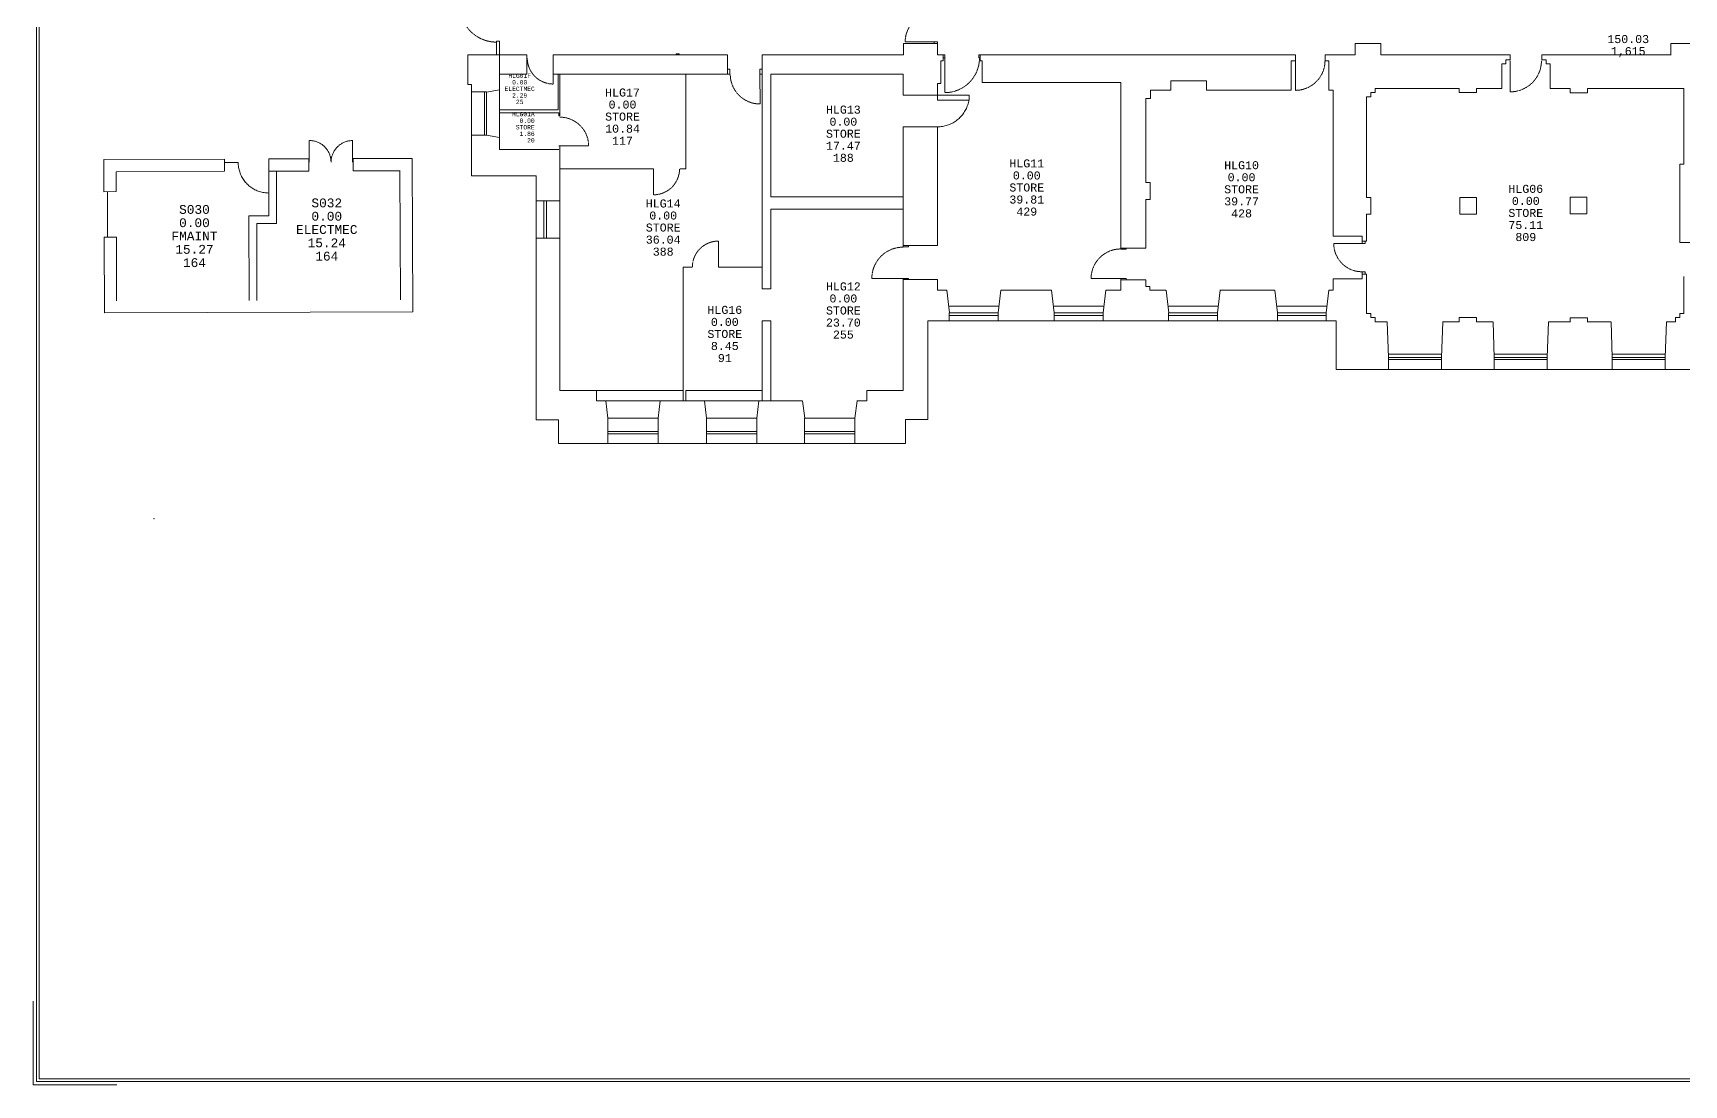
# Model space of a CAD drawing. Extents: x 0 to 84000, y 0 to 59400.
# Drawn here: x 0 to 47289, y 0 to 30128 of the extents above; entities that cross this region are included whole.
import ezdxf
from ezdxf.enums import TextEntityAlignment as Align

# ---------------------------------------------------------------- set-up
doc = ezdxf.new("R2010")
doc.units = 0
doc.header["$MEASUREMENT"] = 0
doc.linetypes.add('HIDDEN', pattern=[0.375, 0.25, -0.125])
doc.layers.get('0').update_dxf_attribs({"linetype": 'CONTINUOUS', "lineweight": 0})
for name, color, linetype, lineweight in [('001BUILDING', 7, 'CONTINUOUS', 0), ('001FORMAT', 7, 'CONTINUOUS', 0), ('001PARTITIONING', 7, 'CONTINUOUS', 0), ('RM$TXT', 7, 'CONTINUOUS', 0)]:
    doc.layers.add(name, color=color, linetype=linetype, lineweight=lineweight)
doc.styles.add('MONOTXT', font='MONOTXT')

# ---------------------------------------------------------------- blocks, each defined once
blk = doc.blocks.new('11HH0220B')
at = {"linetype": 'HIDDEN'}
for p, q in [((-707.245231, 471.49121), (-725.229281, 443.330877)), ((-688.168322, 498.922978), (-707.245231, 471.49121)), ((-668.028033, 525.583795), (-688.168322, 498.922978)), ((-646.855484, 551.432462), (-668.028033, 525.583795)), ((-624.683394, 576.429037), (-646.855484, 551.432462)), ((-601.546022, 600.534896), (-624.683394, 576.429037)), ((-577.479121, 623.712788), (-601.546022, 600.534896)), ((-552.519881, 645.926899), (-577.479121, 623.712788)), ((-526.706869, 667.142902), (-552.519881, 645.926899)), ((-500.079972, 687.328014), (-526.706869, 667.142902)), ((-472.680335, 706.451044), (-500.079972, 687.328014)), ((-444.550297, 724.482443), (-472.680335, 706.451044)), ((-415.733326, 741.394348), (-444.550297, 724.482443)), ((-386.273949, 757.160626), (-415.733326, 741.394348)), ((-356.217689, 771.756915), (-386.273949, 757.160626)), ((-325.61099, 785.160659), (-356.217689, 771.756915)), ((-294.501147, 797.351147), (-325.61099, 785.160659)), ((-262.93623, 808.309542), (-294.501147, 797.351147)), ((-230.965016, 818.018911), (-262.93623, 808.309542)), ((-198.636907, 826.46425), (-230.965016, 818.018911)), ((-166.001857, 833.632509), (-198.636907, 826.46425)), ((-133.110296, 839.512612), (-166.001857, 833.632509)), ((-100.013049, 844.095473), (-133.110296, 839.512612)), ((-66.761258, 847.374009), (-100.013049, 844.095473)), ((-33.406306, 849.343156), (-66.761258, 847.374009)), ((0.000267, 849.999869), (-33.406306, 849.343156)), ((-849.398153, 31.977416), (-849.998666, -1.430215)), ((-847.485122, 65.335634), (-849.398153, 31.977416)), ((-844.26253, 98.592893), (-847.485122, 65.335634)), ((-839.735355, 131.697803), (-844.26253, 98.592893)), ((-833.910593, 164.599209), (-839.735355, 131.697803)), ((-826.797246, 197.246271), (-833.910593, 164.599209)), ((-818.406304, 229.588542), (-826.797246, 197.246271)), ((-808.750734, 261.576045), (-818.406304, 229.588542)), ((-797.845456, 293.159353), (-808.750734, 261.576045)), ((-785.707321, 324.28966), (-797.845456, 293.159353)), ((-772.355085, 354.918865), (-785.707321, 324.28966)), ((-757.80938, 384.999637), (-772.355085, 354.918865)), ((-742.092684, 414.485496), (-757.80938, 384.999637)), ((-725.229281, 443.330877), (-742.092684, 414.485496))]:
    blk.add_line(p, q, dxfattribs=at)
at = {"linetype": 'Continuous'}
blk.add_line((0, 0), (0, 850), dxfattribs=at)
blk = doc.blocks.new('14HH0220B')
at = {"linetype": 'HIDDEN'}
for p, q in [((-655.303329, 476.10624), (-673.489954, 450.012097)), ((-636.106274, 501.466262), (-655.303329, 476.10624)), ((-615.928391, 526.05306), (-636.106274, 501.466262)), ((-594.80079, 549.828723), (-615.928391, 526.05306)), ((-572.756051, 572.75659), (-594.80079, 549.828723)), ((-549.828163, 594.801308), (-572.756051, 572.75659)), ((-526.05248, 615.928886), (-549.828163, 594.801308)), ((-501.465663, 636.106747), (-526.05248, 615.928886)), ((-476.105623, 655.303777), (-501.465663, 636.106747)), ((-450.011462, 673.490377), (-476.105623, 655.303777)), ((-423.223417, 690.638504), (-450.011462, 673.490377)), ((-395.782792, 706.721717), (-423.223417, 690.638504)), ((-367.731899, 721.715217), (-395.782792, 706.721717)), ((-339.113991, 735.595885), (-367.731899, 721.715217)), ((-309.973193, 748.342318), (-339.113991, 735.595885)), ((-280.35444, 759.934861), (-309.973193, 748.342318)), ((-250.3034, 770.35564), (-280.35444, 759.934861)), ((-219.866411, 779.588588), (-250.3034, 770.35564)), ((-189.090403, 787.619467), (-219.866411, 779.588588)), ((-158.022833, 794.435894), (-189.090403, 787.619467)), ((-126.711602, 800.027359), (-158.022833, 794.435894)), ((-95.204992, 804.38524), (-126.711602, 800.027359)), ((-63.551582, 807.502818), (-95.204992, 804.38524)), ((-31.800181, 809.375286), (-63.551582, 807.502818)), ((0.000254, 809.999756), (-31.800181, 809.375286)), ((-809.375256, 31.800943), (-809.999756, 0.000509)), ((-807.502758, 63.552343), (-809.375256, 31.800943)), ((-804.38515, 95.205749), (-807.502758, 63.552343)), ((-800.027239, 126.712356), (-804.38515, 95.205749)), ((-794.435745, 158.023581), (-800.027239, 126.712356)), ((-787.619288, 189.091145), (-794.435745, 158.023581)), ((-779.588381, 219.867145), (-787.619288, 189.091145)), ((-770.355405, 250.304125), (-779.588381, 219.867145)), ((-759.934597, 280.355155), (-770.355405, 250.304125)), ((-748.342026, 309.973898), (-759.934597, 280.355155)), ((-735.595566, 339.114684), (-748.342026, 309.973898)), ((-721.714871, 367.732579), (-735.595566, 339.114684)), ((-706.721345, 395.783458), (-721.714871, 367.732579)), ((-690.638106, 423.224068), (-706.721345, 395.783458)), ((-673.489954, 450.012097), (-690.638106, 423.224068))]:
    blk.add_line(p, q, dxfattribs=at)
at = {"linetype": 'Continuous'}
blk.add_line((0, 810), (0, 0), dxfattribs=at)
blk = doc.blocks.new('12HH0220B')
at = {"linetype": 'HIDDEN'}
for p, q in [((-347.487178, 753.758752), (-376.811702, 739.535351)), ((-317.626855, 766.819911), (-347.487178, 753.758752)), ((-287.276773, 778.69869), (-317.626855, 766.819911)), ((-256.483733, 789.376773), (-287.276773, 778.69869)), ((-225.295213, 798.837695), (-256.483733, 789.376773)), ((-193.759304, 807.066867), (-225.295213, 798.837695)), ((-161.924632, 814.051601), (-193.759304, 807.066867)), ((-129.840285, 819.781127), (-161.924632, 814.051601)), ((-97.555733, 824.24661), (-129.840285, 819.781127)), ((-65.120758, 827.441165), (-97.555733, 824.24661)), ((-32.585371, 829.359867), (-65.120758, 827.441165)), ((0.000261, 829.999756), (-32.585371, 829.359867)), ((-739.534997, 376.812399), (-753.758425, 347.487888)), ((-724.17126, 405.555892), (-739.534997, 376.812399)), ((-707.690904, 433.674048), (-724.17126, 405.555892)), ((-690.11934, 461.12351), (-707.690904, 433.674048)), ((-671.483663, 487.861953), (-690.11934, 461.12351)), ((-651.812607, 513.848149), (-671.483663, 487.861953)), ((-631.136504, 539.042029), (-651.812607, 513.848149)), ((-609.487234, 563.404745), (-631.136504, 539.042029)), ((-586.898179, 586.898732), (-609.487234, 563.404745)), ((-563.404171, 609.487765), (-586.898179, 586.898732)), ((-539.041434, 631.137011), (-563.404171, 609.487765)), ((-513.847535, 651.813091), (-539.041434, 631.137011)), ((-487.861321, 671.484122), (-513.847535, 651.813091)), ((-461.12286, 690.119774), (-487.861321, 671.484122)), ((-433.673381, 707.691312), (-461.12286, 690.119774)), ((-405.55521, 724.171642), (-433.673381, 707.691312)), ((-376.811702, 739.535351), (-405.55521, 724.171642)), ((-829.359836, 32.586152), (-829.999756, 0.000521)), ((-827.441104, 65.121537), (-829.359836, 32.586152)), ((-824.246518, 97.556509), (-827.441104, 65.121537)), ((-819.781004, 129.841057), (-824.246518, 97.556509)), ((-814.051448, 161.925399), (-819.781004, 129.841057)), ((-807.066684, 193.760064), (-814.051448, 161.925399)), ((-798.837482, 225.295965), (-807.066684, 193.760064)), ((-789.376532, 256.484476), (-798.837482, 225.295965)), ((-778.69842, 287.277507), (-789.376532, 256.484476)), ((-766.819612, 317.627577), (-778.69842, 287.277507)), ((-753.758425, 347.487888), (-766.819612, 317.627577))]:
    blk.add_line(p, q, dxfattribs=at)
at = {"linetype": 'Continuous'}
blk.add_line((0, 830), (0, 0), dxfattribs=at)
blk = doc.blocks.new('_AFMLGND')
blk.add_point((0, 0))

msp = doc.modelspace()

# ---------------------------------------------------------------- linework, layer by layer
at = {"layer": '001BUILDING', "linetype": 'Continuous'}
for p, q in [((13273, 29506), (13273, 29899)), ((13273, 29899), (13363, 29899)), ((13363, 29506), (13363, 29899)), ((24932, 29826), (25904, 29826)), ((24932, 29826), (24932, 29506)), ((25812, 29876), (25904, 29876)), ((25812, 29876), (25812, 29826)), ((25904, 29876), (25904, 29506)), ((38604, 29831), (37874, 29831)), ((37874, 29831), (37874, 29506)), ((38604, 29831), (38604, 29506)), ((47894, 29826), (46914, 29826)), ((46914, 29826), (46914, 29506)), ((12454, 29506), (14143, 29506)), ((12454, 29506), (12454, 28649)), ((13363, 29506), (13363, 26794)), ((14143, 29506), (14143, 28946)), ((14903, 29506), (14903, 28946)), ((14903, 29506), (19892, 29506)), ((18422, 29528), (18422, 29506)), ((18423, 29528), (18512, 29528)), ((18512, 29528), (18512, 29506)), ((19892, 28946), (19892, 29506)), ((20882, 29506), (24932, 29506)), ((20882, 22797), (20882, 29506)), ((25904, 29506), (26074, 29506)), ((26004, 29336), (26004, 28681)), ((26004, 29336), (26074, 29336)), ((26074, 29506), (26074, 29336)), ((26074, 29506), (26114, 29506)), ((26074, 29416), (26114, 29416)), ((26074, 29416), (26114, 29416)), ((26114, 29506), (26114, 29416)), ((27094, 29506), (27134, 29506)), ((27094, 29506), (27094, 29416)), ((27094, 29416), (27134, 29416)), ((27134, 29506), (27134, 29336)), ((27134, 29506), (36157, 29506)), ((27134, 29336), (27187, 29336)), ((27187, 29336), (27187, 28711)), ((36157, 29336), (36037, 29336)), ((36037, 28491), (36037, 29336)), ((36157, 29336), (36157, 29506)), ((37007, 29336), (37007, 29506)), ((37007, 29506), (37874, 29506)), ((37007, 29336), (37117, 29336)), ((37117, 28491), (37117, 29336)), ((38604, 29506), (42314, 29506)), ((42189, 29356), (42189, 29241)), ((42314, 29356), (42189, 29356)), ((42314, 29356), (42314, 29506)), ((43214, 29356), (43214, 29506)), ((43214, 29506), (46924, 29506)), ((43339, 29356), (43214, 29356)), ((43339, 29356), (43339, 29241)), ((13363, 28946), (14143, 28946)), ((14903, 28946), (15092, 28946)), ((15043, 28946), (15043, 27924)), ((15092, 28946), (15092, 28946)), ((15092, 28946), (19892, 28946)), ((15092, 27756), (15092, 28946)), ((18702, 26241), (18702, 28946)), ((19962, 29096), (19892, 29096)), ((19962, 28946), (19892, 28946)), ((19962, 29096), (19962, 28946)), ((20822, 29096), (20822, 28946)), ((20822, 29096), (20882, 29096)), ((20822, 28946), (20882, 28946)), ((21132, 25436), (21132, 28946)), ((21132, 28946), (24922, 28946)), ((24922, 28351), (24922, 28946)), ((42074, 29241), (42189, 29241)), ((42074, 29241), (42074, 28541)), ((43339, 29241), (43454, 29241)), ((43454, 29241), (43454, 28541)), ((12454, 28649), (12564, 28649)), ((12564, 28649), (12564, 26035)), ((12988, 28439), (12564, 28439)), ((12931, 28439), (12931, 27199)), ((12988, 28439), (12988, 27199)), ((12989, 28438), (13364, 28498)), ((25904, 28681), (26004, 28681)), ((25904, 28681), (25904, 28351)), ((27187, 28711), (31157, 28711)), ((31157, 23971), (31157, 28711)), ((32007, 28251), (32007, 28491)), ((32007, 28491), (32587, 28491)), ((32587, 28761), (32587, 28491)), ((32587, 28761), (33617, 28761)), ((33617, 28761), (33617, 28491)), ((33617, 28491), (36037, 28491)), ((37117, 28491), (37237, 28491)), ((37237, 24306), (37237, 28491)), ((38319, 28301), (38319, 28421)), ((38439, 28421), (38319, 28421)), ((38439, 28541), (40849, 28541)), ((38439, 28421), (38439, 28541)), ((40849, 28541), (40849, 28421)), ((40849, 28421), (41349, 28421)), ((41349, 28541), (41349, 28421)), ((41349, 28541), (42074, 28541)), ((43454, 28541), (44029, 28541)), ((44029, 28536), (44029, 28416)), ((44029, 28416), (44529, 28416)), ((44529, 28541), (47289, 28541)), ((44529, 28536), (44529, 28416)), ((47289, 28541), (47289, 26371)), ((13363, 27924), (15043, 27924)), ((24922, 28351), (25904, 28351)), ((31877, 25851), (31877, 28251)), ((31877, 28251), (32007, 28251)), ((38199, 28301), (38199, 25416)), ((38319, 28301), (38199, 28301)), ((13363, 27844), (15062, 27844)), ((15062, 27844), (15062, 27756)), ((15093, 27756), (15062, 27756)), ((24922, 24009), (24922, 27441)), ((24922, 27441), (25907, 27441)), ((25907, 24041), (25907, 27441)), ((12564, 27199), (12988, 27199)), ((13365, 27139), (12989, 27199)), ((2030, 26504), (5480, 26517)), ((2030, 26504), (2033, 25584)), ((5480, 26517), (5481, 26167)), ((6750, 26521), (7900, 26526)), ((6750, 26522), (6756, 24892)), ((7899, 26526), (7901, 26176)), ((9170, 26530), (10859, 26537)), ((9170, 26531), (9171, 26181)), ((10859, 26537), (10876, 22147)), ((13363, 26794), (15062, 26794)), ((15093, 26896), (15062, 26896)), ((15092, 19887), (15092, 26896)), ((2381, 26155), (5481, 26167)), ((2381, 26155), (2383, 25585)), ((5480, 26417), (5875, 26418)), ((6751, 26171), (7901, 26176)), ((6971, 26172), (6977, 24673)), ((9171, 26180), (10511, 26185)), ((10511, 26186), (10525, 22486)), ((12564, 26035), (14416, 26035)), ((14416, 26035), (14416, 19052)), ((15093, 26241), (17772, 26241)), ((18532, 26241), (18702, 26241)), ((47169, 26371), (47289, 26371)), ((47169, 26371), (47169, 24127)), ((2033, 25584), (2383, 25585)), ((2133, 25584), (2138, 24285)), ((31877, 25851), (31997, 25851)), ((31997, 25361), (31997, 25851)), ((14416, 25325), (15092, 25325)), ((14633, 25325), (14633, 24255)), ((14708, 25325), (14708, 24255)), ((21132, 25436), (24922, 25436)), ((21132, 25086), (24922, 25086)), ((21132, 22797), (21132, 25086)), ((31877, 23971), (31877, 25361)), ((31877, 25361), (31997, 25361)), ((38199, 25416), (38319, 25416)), ((38319, 25416), (38319, 24936)), ((40869, 25416), (40869, 24936)), ((40869, 25416), (41349, 25416)), ((41349, 25416), (41349, 24936)), ((44029, 25431), (44509, 25431)), ((44029, 25431), (44029, 24951)), ((44509, 25431), (44509, 24951)), ((6186, 24889), (6756, 24891)), ((6186, 24890), (6195, 22470)), ((6407, 24670), (6977, 24672)), ((6407, 24670), (6415, 22471)), ((38199, 24936), (38319, 24936)), ((38199, 24936), (38199, 24166)), ((40869, 24936), (41349, 24936)), ((44029, 24951), (44509, 24951)), ((2038, 24284), (2388, 24285)), ((2038, 24284), (2046, 22114)), ((2388, 24286), (2395, 22455)), ((14416, 24255), (15092, 24255)), ((37237, 24306), (38067, 24306)), ((38067, 24166), (38067, 24306)), ((38067, 24166), (38067, 24101)), ((38067, 24166), (38199, 24166)), ((38157, 24166), (38157, 24101)), ((47169, 24124), (48189, 24124)), ((24922, 24041), (25907, 24041)), ((24922, 24009), (25072, 24009)), ((25072, 24041), (25072, 24009)), ((31157, 23971), (31157, 23939)), ((31157, 23971), (31877, 23971)), ((31157, 23939), (31307, 23939)), ((31307, 23939), (31307, 23971)), ((38067, 24101), (38157, 24101)), ((18622, 19597), (18622, 23422)), ((18622, 23422), (18872, 23422)), ((19632, 23422), (20882, 23422)), ((38067, 23291), (38157, 23291)), ((38067, 23226), (38067, 23291)), ((38067, 23226), (38199, 23226)), ((38067, 23086), (38067, 23226)), ((38157, 23226), (38157, 23291)), ((38199, 23226), (38199, 22096)), ((21132, 22797), (20882, 22797)), ((24922, 23099), (25072, 23099)), ((24922, 19887), (24922, 23099)), ((24922, 23067), (25907, 23067)), ((25072, 23067), (25072, 23099)), ((25907, 23067), (25907, 22762)), ((25907, 22762), (26174, 22762)), ((26172, 22761), (26247, 22116)), ((27646, 22116), (27721, 22761)), ((27721, 22761), (29170, 22761)), ((29177, 22761), (29252, 22115)), ((30650, 22116), (30725, 22761)), ((30725, 22761), (31157, 22761)), ((31157, 23094), (31307, 23094)), ((31157, 23061), (31157, 23094)), ((31157, 22761), (31157, 23061)), ((31157, 23061), (31877, 23061)), ((31307, 23094), (31307, 23061)), ((31877, 22871), (31877, 23061)), ((31877, 22871), (31987, 22871)), ((31987, 22871), (31987, 22761)), ((31987, 22761), (32447, 22761)), ((32454, 22761), (32529, 22115)), ((33927, 22116), (34002, 22761)), ((33993, 22761), (35559, 22761)), ((35569, 22761), (35644, 22115)), ((37042, 22116), (37117, 22761)), ((37116, 22761), (37237, 22761)), ((37237, 22761), (37237, 23086)), ((37237, 23086), (38067, 23086)), ((47289, 23156), (47289, 22096)), ((26224, 22305), (27668, 22305)), ((29228, 22305), (30672, 22305)), ((32505, 22305), (33949, 22305)), ((35620, 22305), (37064, 22305)), ((2046, 22114), (10876, 22147)), ((20882, 19597), (20882, 21886)), ((21132, 21886), (20882, 21886)), ((21132, 19597), (21132, 21886)), ((25627, 21885), (37323, 21885)), ((25627, 21885), (25627, 19061)), ((26246, 22116), (27646, 22116)), ((26246, 21885), (26246, 22116)), ((26246, 22041), (27646, 22041)), ((27646, 21885), (27646, 22116)), ((29250, 21885), (29250, 22116)), ((29250, 22116), (30650, 22116)), ((29250, 22041), (30650, 22041)), ((30650, 21885), (30650, 22116)), ((32527, 22116), (33927, 22116)), ((32527, 21885), (32527, 22116)), ((32527, 22041), (33927, 22041)), ((33927, 21885), (33927, 22116)), ((35642, 21885), (35642, 22116)), ((35642, 22116), (37042, 22116)), ((35642, 22041), (37042, 22041)), ((37042, 21885), (37042, 22116)), ((37323, 21885), (37323, 20491)), ((38319, 22096), (38199, 22096)), ((38319, 22096), (38319, 21976)), ((38439, 21976), (38319, 21976)), ((38439, 21976), (38439, 21856)), ((38439, 21856), (38787, 21856)), ((38824, 20837), (38789, 21856)), ((40344, 20837), (40379, 21856)), ((40375, 21856), (40849, 21856)), ((40849, 21976), (41349, 21976)), ((40849, 21976), (40849, 21856)), ((41349, 21976), (41349, 21856)), ((41349, 21856), (41814, 21856)), ((41854, 20837), (41819, 21856)), ((43374, 20837), (43409, 21856)), ((43408, 21856), (44024, 21856)), ((44029, 21971), (44529, 21971)), ((44029, 21971), (44029, 21851)), ((44529, 21971), (44529, 21851)), ((44529, 21856), (45195, 21856)), ((45234, 20837), (45199, 21856)), ((46754, 20837), (46789, 21856)), ((46784, 21856), (47049, 21856)), ((47049, 21976), (47169, 21976)), ((47049, 21976), (47049, 21856)), ((47169, 22096), (47169, 21976)), ((47169, 22096), (47289, 22096)), ((38821, 20927), (40347, 20927)), ((38824, 20837), (40344, 20837)), ((38824, 20491), (38824, 20837)), ((40344, 20491), (40344, 20837)), ((41851, 20927), (43377, 20927)), ((41854, 20491), (41854, 20837)), ((41854, 20837), (43374, 20837)), ((43374, 20491), (43374, 20837)), ((45231, 20927), (46757, 20927)), ((45234, 20837), (46754, 20837)), ((45234, 20491), (45234, 20837)), ((46754, 20491), (46754, 20837)), ((37323, 20491), (48207, 20491)), ((38824, 20780), (40344, 20780)), ((41854, 20780), (43374, 20780)), ((45234, 20780), (46754, 20780)), ((16142, 19887), (15092, 19887)), ((16142, 19597), (16142, 19887)), ((23882, 19597), (23882, 19887)), ((23882, 19887), (24922, 19887)), ((16142, 19597), (16403, 19597)), ((16403, 19597), (16463, 19100)), ((16403, 19597), (17962, 19597)), ((17963, 19597), (17903, 19100)), ((17962, 19597), (19231, 19597)), ((19231, 19597), (20792, 19597)), ((19234, 19596), (19295, 19100)), ((20732, 19100), (20792, 19597)), ((20792, 19597), (22034, 19597)), ((22044, 19596), (22105, 19100)), ((23542, 19100), (23602, 19597)), ((23595, 19597), (23882, 19597)), ((14416, 19052), (15050, 19052)), ((15050, 19052), (15050, 18374)), ((16462, 19100), (16462, 18374)), ((16462, 19100), (17902, 19100)), ((17902, 19100), (17902, 18374)), ((19292, 19100), (20732, 19100)), ((19292, 19100), (19292, 18374)), ((20732, 19100), (20732, 18374)), ((22102, 19100), (22102, 18374)), ((22102, 19100), (23542, 19100)), ((23542, 19100), (23542, 18374)), ((24989, 19061), (25627, 19061)), ((24989, 19061), (24989, 18374)), ((16462, 18720), (17902, 18720)), ((16462, 18645), (17902, 18645)), ((19292, 18720), (20732, 18720)), ((19292, 18645), (20732, 18645)), ((22102, 18720), (23542, 18720)), ((22102, 18645), (23542, 18645)), ((15050, 18374), (24989, 18374))]:
    msp.add_line(p, q, dxfattribs=at)
for points in [[(16142, 19887, 0), (18622, 19887, 0), (18622, 19597, 0), (17962, 19597, 0), (17903, 19100, 0), (16462, 19100, 0), (16403, 19597, 0), (16142, 19597, 0)], [(18702, 19887, 0), (20882, 19887, 0), (20882, 19597, 0), (20792, 19597, 0), (20732, 19100, 0), (19292, 19100, 0), (19231, 19597, 0), (18702, 19597, 0)]]:
    msp.add_polyline3d(points, close=True, dxfattribs=at)
at = {"layer": '001FORMAT'}
for p, q in [((100, 59300), (100, 100)), ((175, 59225), (175, 175)), ((0, 2403), (0, 0)), ((2403, 0), (0, 0)), ((100, 100), (83900, 100)), ((175, 175), (83825, 175))]:
    msp.add_line(p, q, dxfattribs=at)
at = {"layer": '001PARTITIONING', "linetype": 'Continuous'}
for p, q in [((26683, 27876), (26701, 27907)), ((26701, 27907), (26718, 27938)), ((26718, 27938), (26734, 27970)), ((26734, 27970), (26748, 28003)), ((26748, 28003), (26761, 28036)), ((26761, 28036), (26773, 28070)), ((26773, 28070), (26783, 28104)), ((26783, 28104), (26792, 28139)), ((26792, 28139), (26800, 28174)), ((26800, 28174), (26806, 28209)), ((26806, 28209), (26811, 28244)), ((26811, 28244), (26814, 28280)), ((26814, 28280), (26816, 28316)), ((26816, 28316), (26817, 28351)), ((25907, 27441), (25943, 27442)), ((25943, 27442), (25979, 27444)), ((25979, 27444), (26014, 27448)), ((26014, 27448), (26050, 27452)), ((26050, 27452), (26085, 27459)), ((26085, 27459), (26120, 27466)), ((26120, 27466), (26154, 27475)), ((26154, 27475), (26188, 27486)), ((26188, 27486), (26222, 27497)), ((26222, 27497), (26255, 27510)), ((26255, 27510), (26288, 27525)), ((26288, 27525), (26320, 27540)), ((26320, 27540), (26352, 27557)), ((26352, 27557), (26383, 27575)), ((26383, 27575), (26413, 27595)), ((26413, 27595), (26442, 27615)), ((26442, 27615), (26471, 27637)), ((26471, 27637), (26498, 27659)), ((26498, 27659), (26525, 27683)), ((26525, 27683), (26551, 27708)), ((26551, 27708), (26575, 27734)), ((26575, 27734), (26599, 27760)), ((26599, 27760), (26622, 27788)), ((26622, 27788), (26643, 27816)), ((26643, 27816), (26664, 27846)), ((26664, 27846), (26683, 27876)), ((7910, 27047), (7910, 26426)), ((7939, 27049), (7915, 27050)), ((7964, 27048), (7939, 27049)), ((7988, 27045), (7964, 27048)), ((8012, 27042), (7988, 27045)), ((8036, 27038), (8012, 27042)), ((8060, 27033), (8036, 27038)), ((8084, 27026), (8060, 27033)), ((8107, 27019), (8084, 27026)), ((8130, 27011), (8107, 27019)), ((8153, 27002), (8130, 27011)), ((8175, 26993), (8153, 27002)), ((8197, 26982), (8175, 26993)), ((8219, 26970), (8197, 26982)), ((8240, 26958), (8219, 26970)), ((8260, 26945), (8240, 26958)), ((8833, 26958), (8813, 26945)), ((8855, 26970), (8833, 26958)), ((8876, 26982), (8855, 26970)), ((8898, 26993), (8876, 26982)), ((8920, 27002), (8898, 26993)), ((8943, 27011), (8920, 27002)), ((8966, 27019), (8943, 27011)), ((8990, 27026), (8966, 27019)), ((9013, 27033), (8990, 27026)), ((9037, 27038), (9013, 27033)), ((9061, 27042), (9037, 27038)), ((9085, 27045), (9061, 27042)), ((9110, 27048), (9085, 27045)), ((9134, 27049), (9110, 27048)), ((9158, 27050), (9134, 27049)), ((9153, 27047), (9153, 26426)), ((6753, 26485), (6754, 25548)), ((8280, 26931), (8260, 26945)), ((8300, 26916), (8280, 26931)), ((8319, 26901), (8300, 26916)), ((8337, 26885), (8319, 26901)), ((8354, 26868), (8337, 26885)), ((8371, 26850), (8354, 26868)), ((8388, 26832), (8371, 26850)), ((8403, 26813), (8388, 26832)), ((8418, 26793), (8403, 26813)), ((8432, 26773), (8418, 26793)), ((8445, 26753), (8432, 26773)), ((8457, 26732), (8445, 26753)), ((8469, 26710), (8457, 26732)), ((8479, 26688), (8469, 26710)), ((8489, 26666), (8479, 26688)), ((8498, 26643), (8489, 26666)), ((8506, 26620), (8498, 26643)), ((8513, 26597), (8506, 26620)), ((8519, 26573), (8513, 26597)), ((8525, 26549), (8519, 26573)), ((8529, 26525), (8525, 26549)), ((8532, 26501), (8529, 26525)), ((8535, 26477), (8532, 26501)), ((8541, 26501), (8538, 26477)), ((8544, 26525), (8541, 26501)), ((8548, 26549), (8544, 26525)), ((8554, 26573), (8548, 26549)), ((8560, 26597), (8554, 26573)), ((8567, 26620), (8560, 26597)), ((8575, 26643), (8567, 26620)), ((8584, 26666), (8575, 26643)), ((8594, 26688), (8584, 26666)), ((8604, 26710), (8594, 26688)), ((8616, 26732), (8604, 26710)), ((8628, 26753), (8616, 26732)), ((8641, 26773), (8628, 26753)), ((8655, 26793), (8641, 26773)), ((8670, 26813), (8655, 26793)), ((8686, 26832), (8670, 26813)), ((8702, 26850), (8686, 26832)), ((8719, 26868), (8702, 26850)), ((8736, 26885), (8719, 26868)), ((8755, 26901), (8736, 26885)), ((8773, 26916), (8755, 26901)), ((8793, 26931), (8773, 26916)), ((8813, 26945), (8793, 26931)), ((5877, 26418), (5878, 26384)), ((5878, 26384), (5880, 26350)), ((5880, 26350), (5883, 26315)), ((5883, 26315), (5888, 26281)), ((5888, 26281), (5894, 26248)), ((5894, 26248), (5902, 26214)), ((5902, 26214), (5911, 26181)), ((5911, 26181), (5921, 26148)), ((5921, 26148), (5932, 26116)), ((5932, 26116), (5945, 26084)), ((5945, 26084), (5959, 26052)), ((5959, 26052), (5974, 26021)), ((5974, 26021), (5990, 25991)), ((8536, 26452), (8535, 26477)), ((8537, 26428), (8536, 26452)), ((8538, 26477), (8537, 26452)), ((8537, 26452), (8537, 26428)), ((5990, 25991), (6008, 25961)), ((6008, 25961), (6026, 25933)), ((6026, 25933), (6046, 25904)), ((6046, 25904), (6067, 25877)), ((6067, 25877), (6089, 25851)), ((6089, 25851), (6112, 25825)), ((6112, 25825), (6135, 25800)), ((6135, 25800), (6160, 25777)), ((6160, 25777), (6186, 25754)), ((6186, 25754), (6213, 25732)), ((6213, 25732), (6240, 25712)), ((6240, 25712), (6269, 25692)), ((6269, 25692), (6298, 25674)), ((6298, 25674), (6327, 25656)), ((6327, 25656), (6358, 25640)), ((6358, 25640), (6389, 25625)), ((6389, 25625), (6420, 25612)), ((6420, 25612), (6452, 25599)), ((6452, 25599), (6485, 25588)), ((6485, 25588), (6518, 25578)), ((6518, 25578), (6551, 25570)), ((6551, 25570), (6585, 25563)), ((6585, 25563), (6618, 25557)), ((6618, 25557), (6652, 25552)), ((6652, 25552), (6687, 25549)), ((6687, 25549), (6721, 25547)), ((6721, 25547), (6755, 25546))]:
    msp.add_line(p, q, dxfattribs=at)
msp.add_polyline3d([(25907, 28351, 0), (26817, 28351, 0), (26817, 28201, 0), (25907, 28201, 0)], close=True, dxfattribs=at)

# ---------------------------------------------------------------- block references
msp.add_blockref('_AFMLGND', (3461, 16220))
for name, p, xscale, yscale, zscale, rotation in [('12HH0220B', (13273, 30914), 1.259992399999999, 1.259992399999999, 1.259992399999999, 90.00003599999997), ('12HH0220B', (25812, 29876), -0.999998, 0.999998, 0.999998, 89.999964), ('12HH0220B', (14903, 29414), -0.8999981999999999, 0.8999981999999999, 0.8999981999999999, 179.999964), ('12HH0220B', (26114, 29416), 1.199997599999999, 1.199997599999999, 1.199997599999999, 180.000036), ('11HH0220B', (36157, 29336), 0.999998, 0.999998, 0.999998, 180), ('11HH0220B', (42314, 29336), 1.049985199999999, 1.049985199999999, 1.049985199999999, 180), ('11HH0220B', (20822, 28946), 0.999998, -0.999998, 0.999998, 0.229182), ('12HH0220B', (15092, 26896), 0.9899903999999997, 0.9899903999999997, 0.9899903999999997, 270.000036), ('12HH0220B', (17772, 26241), 0.8999981999999999, 0.8999981999999999, 0.8999981999999999, 180.000036), ('12HH0220B', (19632, 23422), -0.8999981999999999, -0.8999981999999999, 0.8999981999999999, 180.000036), ('12HH0220B', (24922, 23099), -1.080008, 1.080008, 1.080008, 89.999964), ('11HH0220B', (31157, 23094), 0.999998, -0.999998, 0.999998, 270), ('14HH0220B', (38067, 24101), 0.999998, 0.999998, 0.999998, 90)]:
    msp.add_blockref(name, p, dxfattribs=dict(at, xscale=xscale, yscale=yscale, zscale=zscale, rotation=rotation))

# ---------------------------------------------------------------- texts
at = {"layer": 'RM$TXT', "style": 'MONOTXT'}
for s, height, p in [('150.03', 230, (45692, 29840)), ('1,615', 230, (45692, 29495)), ('HLG01F', 125, (13940, 28843)), ('ELECTMEC', 125, (13940, 28468)), ('0.00', 125, (13940, 28655)), ('2.29', 125, (13940, 28280)), ('HLG17', 230, (16885, 28309)), ('25', 125, (13940, 28093)), ('0.00', 230, (16885, 27964)), ('HLG13', 230, (23211, 27819)), ('STORE', 230, (16885, 27619)), ('10.84', 230, (16885, 27274)), ('0.00', 230, (23211, 27474)), ('117', 230, (16885, 26929)), ('STORE', 230, (23211, 27129)), ('17.47', 230, (23211, 26784)), ('188', 230, (23211, 26439)), ('HLG11', 230, (28464, 26279)), ('0.00', 230, (28464, 25934)), ('HLG10', 230, (34617, 26227)), ('0.00', 230, (34617, 25882)), ('STORE', 230, (28464, 25589)), ('STORE', 230, (34617, 25537)), ('HLG06', 230, (42758, 25550)), ('S030', 254, (4624, 24949)), ('S032', 254, (8414, 25135)), ('HLG14', 230, (18050, 25131)), ('39.81', 230, (28464, 25244)), ('429', 230, (28464, 24899)), ('39.77', 230, (34617, 25192)), ('428', 230, (34617, 24847)), ('STORE', 230, (42758, 24860)), ('0.00', 230, (42758, 25205)), ('0.00', 254, (4624, 24568)), ('ELECTMEC', 254, (8414, 24373)), ('0.00', 254, (8414, 24754)), ('STORE', 230, (18050, 24441)), ('0.00', 230, (18050, 24786)), ('75.11', 230, (42758, 24515)), ('FMAINT', 254, (4624, 24187)), ('15.24', 254, (8414, 23992)), ('36.04', 230, (18050, 24096)), ('809', 230, (42758, 24170)), ('15.27', 254, (4624, 23806)), ('164', 254, (4624, 23425)), ('164', 254, (8414, 23611)), ('388', 230, (18050, 23751)), ('HLG12', 230, (23211, 22756)), ('HLG16', 230, (19815, 22084)), ('STORE', 230, (23211, 22066)), ('0.00', 230, (23211, 22411)), ('0.00', 230, (19815, 21739)), ('23.70', 230, (23211, 21721)), ('STORE', 230, (19815, 21394)), ('8.45', 230, (19815, 21049)), ('255', 230, (23211, 21376)), ('91', 230, (19815, 20704))]:
    msp.add_text(s, height=height, dxfattribs=at).set_placement(p, align=Align.CENTER)
for s, p in [('HLG01A', (14369, 27743)), ('STORE', (14369, 27368)), ('0.00', (14369, 27555)), ('1.86', (14369, 27180)), ('20', (14369, 26993))]:
    msp.add_text(s, height=125, dxfattribs=at).set_placement(p, align=Align.RIGHT)

doc.saveas('drawing.dxf')
